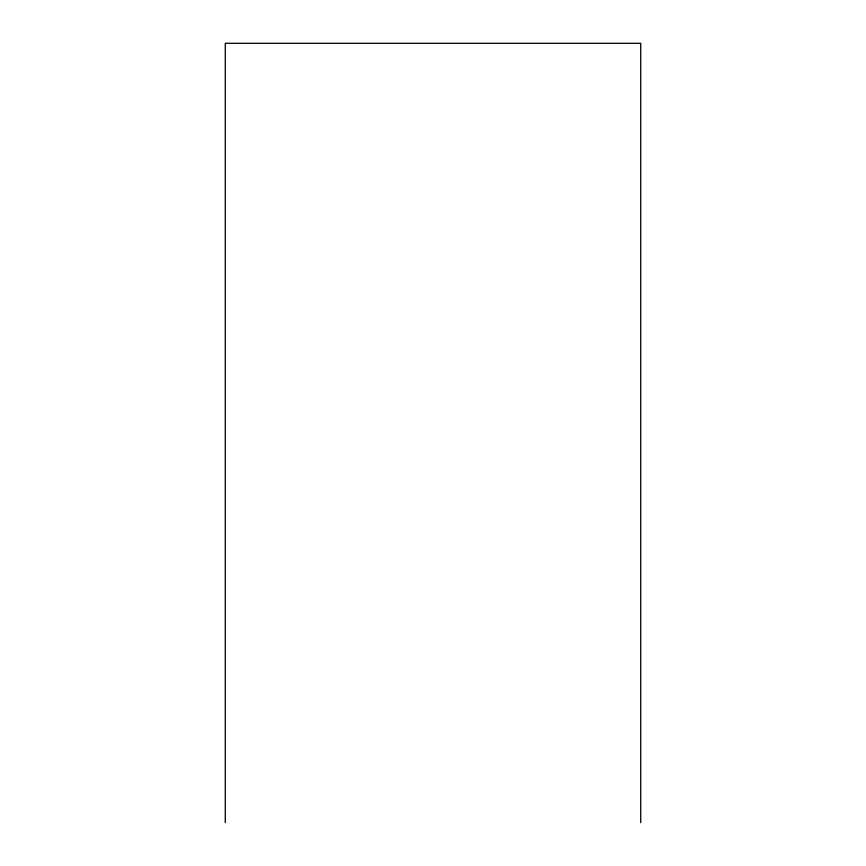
<?xml version="1.0" encoding="UTF-8"?>
<svg xmlns="http://www.w3.org/2000/svg" width="866" height="866" viewBox="0 0 866 866"><rect width="100%" height="100%" fill="white"/><g stroke="black" fill="none" stroke-linecap="round" stroke-linejoin="round"><path stroke-width="1.3" d="M640.721 822.7L640.721 43.3L225.279 43.3L225.279 822.7"/></g></svg>
